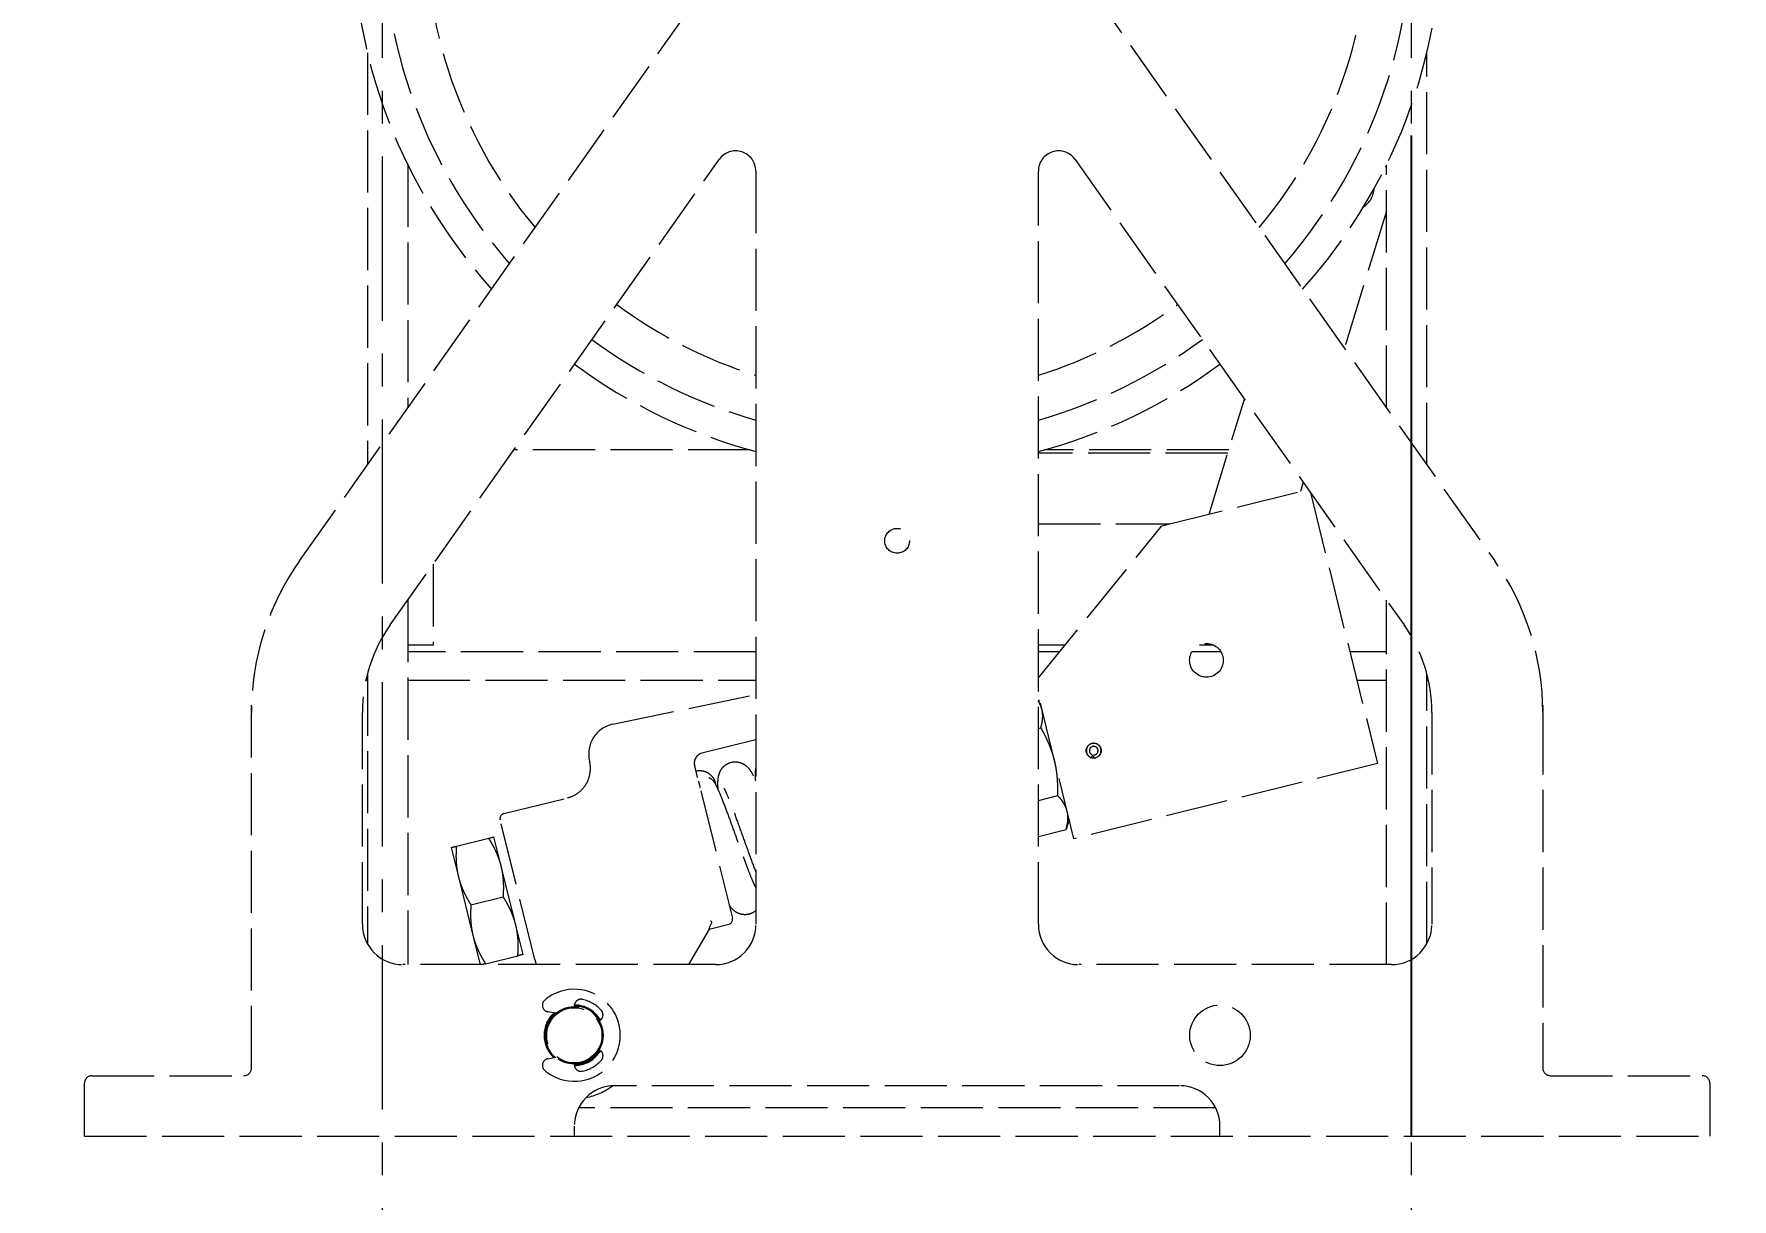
# Model space of a CAD drawing. Header units: millimetres. Extents: x -60342 to 1024385, y -25305 to 32879.
# Drawn here: x 2033.8 to 2362, y -5874.5 to -5649.4 of the extents above; entities that cross this region are included whole.
import ezdxf

# ---------------------------------------------------------------- set-up
doc = ezdxf.new("R2010")
doc.units = ezdxf.units.MM
doc.linetypes.add('$2$ACAD_ISO02W100', pattern=[15, 12, -3])
doc.linetypes.add('$2$CENTER', pattern=[50.8, 31.75, -6.35, 6.35, -6.35])
doc.layers.add('$2$CL', color=2, linetype='$2$CENTER', lineweight=0)
doc.layers.add('$2$DL', color=8, linetype='$2$ACAD_ISO02W100', lineweight=0)
doc.styles.add('Century Gothic$001H0', font='cent.shx')
doc.dimstyles.new('Copy of ISO-25', dxfattribs={"dimtxt": 250, "dimasz": 80, "dimexe": 1.25, "dimexo": 0.625, "dimtad": 1, "dimtxsty": 'Century Gothic$001H0', "dimblk": 'ARCHTICK', "dimcen": 2.5, "dimadec": 0, "dimazin": 0, "dimtfac": 1, "dimtmove": 0, "dimatfit": 3, "dimfxl": 1, "dimarcsym": 0})

# ---------------------------------------------------------------- blocks, each defined once
blk = doc.blocks.new('_ArchTick')
at = {"color": 0, "linetype": 'ByBlock', "const_width": 0.15}
blk.add_lwpolyline([(-0.5, -0.5), (0.5, 0.5)], dxfattribs=at)
blk = doc.blocks.new('*D70')
at = {"color": 0, "lineweight": -2, "transparency": 16777216}
for p, q in [((3250, -5562.37), (249.37, -5562.37)), ((250.62, -23062.37), (250.62, -5562.37)), ((3250, -23062.37), (249.37, -23062.37))]:
    blk.add_line(p, q, dxfattribs=at)
at = {"layer": 'Defpoints', "color": 0, "transparency": 16777216}
for p in [(250.62, -5562.37), (3250.62, -5562.37), (3250.62, -23062.37)]:
    blk.add_point(p, dxfattribs=at)
at = {"color": 0, "lineweight": -2, "transparency": 16777216, "xscale": 80, "yscale": 80, "zscale": 80}
for p, rotation in [((250.62, -5562.37), 90), ((250.62, -23062.37), 270)]:
    blk.add_blockref('_ArchTick', p, dxfattribs=dict(at, rotation=rotation))
at = {"color": 0, "transparency": 16777216, "insert": (125, -14312.37), "char_height": 250, "attachment_point": 5, "rotation": 90, "style": 'Century Gothic$001H0'}
blk.add_mtext('SHAFT TOTAL HEIGHT 17500', dxfattribs=at)

msp = doc.modelspace()

# ---------------------------------------------------------------- linework, layer by layer
at = {"layer": '$2$CL'}
for p, q in [((2101.175, -6111.201), (2101.175, -5628.367)), ((2300.075, -6111.201), (2300.075, -5628.367))]:
    msp.add_line(p, q, dxfattribs=at)
at = {"layer": '$2$DL'}
for p, q in [((2085.126, -5751.199), (2181.518, -5614.859)), ((2219.732, -5614.859), (2316.124, -5751.199)), ((2098.25, -5653.014), (2098.25, -5732.636)), ((2303, -5732.636), (2303, -5653.014)), ((2102.641, -5763.581), (2166.24, -5673.624)), ((2106.05, -5674.667), (2106.05, -5721.603)), ((2235.01, -5673.624), (2298.609, -5763.581)), ((2295.2, -5721.603), (2295.2, -5674.667)), ((2173.325, -5675.876), (2173.325, -5821.417)), ((2227.925, -5821.417), (2227.925, -5675.876)), ((2295.2, -5683.626), (2287.074, -5710.11)), ((2260.922, -5742.163), (2267.745, -5719.926)), ((2172.233, -5729.767), (2126.548, -5729.767)), ((2264.529, -5730.407), (2227.925, -5730.407)), ((2264.725, -5729.767), (2229.017, -5729.767)), ((2279.124, -5736.021), (2278.582, -5737.789)), ((2251.813, -5744.419), (2280.107, -5737.411)), ((2280.501, -5737.97), (2293.476, -5790.35)), ((2227.925, -5744.057), (2253.277, -5744.057)), ((2227.925, -5773.826), (2251.813, -5744.419)), ((2110.925, -5751.865), (2110.925, -5767.457)), ((2106.05, -5758.76), (2106.05, -5829.217)), ((2295.2, -5829.217), (2295.2, -5758.76)), ((2110.925, -5767.457), (2106.05, -5767.457)), ((2173.325, -5768.767), (2106.05, -5768.767)), ((2233.099, -5767.457), (2227.925, -5767.457)), ((2232.035, -5768.767), (2227.925, -5768.767)), ((2263.218, -5768.767), (2257.608, -5768.767)), ((2261.767, -5767.457), (2259.059, -5767.457)), ((2295.2, -5768.767), (2288.13, -5768.767)), ((2098.25, -5772.978), (2098.25, -5825.193)), ((2303, -5825.193), (2303, -5772.978)), ((2097.948, -5774.227), (2098.25, -5774.227)), ((2106.05, -5774.227), (2173.325, -5774.227)), ((2289.482, -5774.227), (2295.2, -5774.227)), ((2303, -5774.227), (2303.302, -5774.227)), ((2145.658, -5782.771), (2173.325, -5776.985)), ((2234.799, -5804.884), (2227.925, -5777.132)), ((2228.235, -5778.384), (2227.925, -5778.062)), ((2075.825, -5849.205), (2075.825, -5780.467)), ((2097.275, -5821.417), (2097.275, -5780.467)), ((2303.975, -5780.467), (2303.975, -5821.417)), ((2325.425, -5780.467), (2325.425, -5849.205)), ((2173.325, -5785.796), (2162.898, -5788.379)), ((2227.925, -5783.556), (2228.41, -5783.436)), ((2161.556, -5791.072), (2161.433, -5790.576)), ((2162.043, -5793.036), (2161.556, -5791.072)), ((2293.476, -5790.35), (2234.799, -5804.884)), ((2162.685, -5795.629), (2168.779, -5820.232)), ((2124.602, -5800.036), (2136.902, -5796.989)), ((2227.925, -5797.474), (2231.658, -5796.549)), ((2130.584, -5828.239), (2123.891, -5801.217)), ((2233.861, -5801.098), (2233.282, -5803.106)), ((2115.434, -5806.325), (2121.687, -5804.776)), ((2124.107, -5810.203), (2122.701, -5804.525)), ((2227.925, -5804.433), (2233.282, -5803.106)), ((2114.42, -5806.576), (2115.826, -5812.254)), ((2115.826, -5812.254), (2118.64, -5823.611)), ((2126.921, -5821.56), (2124.107, -5810.203)), ((2118.247, -5817.682), (2124.5, -5816.133)), ((2128.327, -5827.238), (2126.921, -5821.56)), ((2164.282, -5822.351), (2160.298, -5829.217)), ((2164.282, -5822.351), (2168.067, -5821.413)), ((2118.64, -5823.611), (2120.028, -5829.217)), ((2121.06, -5829.038), (2127.313, -5827.49)), ((2130.584, -5828.239), (2130.826, -5829.217)), ((2165.525, -5829.217), (2105.075, -5829.217)), ((2296.175, -5829.217), (2235.725, -5829.217)), ((2134.663, -5838.613), (2133.132, -5838.343)), ((2138.225, -5837.214), (2138.225, -5837.319)), ((2143.03, -5840.093), (2143.121, -5840.041)), ((2133.132, -5847.391), (2134.663, -5847.121)), ((2138.225, -5848.415), (2138.225, -5848.52)), ((2143.121, -5845.694), (2143.03, -5845.641)), ((2043.536, -5862.367), (2043.536, -5852.13)), ((2044.999, -5850.667), (2074.362, -5850.667)), ((2326.887, -5850.667), (2356.251, -5850.667)), ((2357.714, -5852.13), (2357.714, -5862.367)), ((2255.225, -5852.617), (2146.025, -5852.617)), ((2262.191, -5856.907), (2139.059, -5856.907)), ((2138.225, -5860.417), (2138.225, -5862.367)), ((2263.025, -5862.367), (2263.025, -5860.417)), ((2043.536, -5862.367), (2357.714, -5862.367))]:
    msp.add_line(p, q, dxfattribs=at)
for centre, radius in [((2200.625, -5747.317), 2.395), ((2260.413, -5770.414), 3.253), ((2238.619, -5787.866), 1.462), ((2138.225, -5842.867), 5.548), ((2138.225, -5842.867), 5.338), ((2263.025, -5842.867), 5.85)]:
    msp.add_circle(centre, radius, dxfattribs=at)
for centre, radius, start, end in [((2200.625, -5628.367), 105.3, 318.09966, 221.90034), ((2200.625, -5628.367), 99.45, 318.86903, 221.13097), ((2200.625, -5628.367), 91.163, 320.1335, 219.8665), ((2169.425, -5675.876), 3.9, 0, 144.73993), ((2231.825, -5675.876), 3.9, 35.26007, 180), ((2288.44, -5679.067), 7.8, 29.92608, 31.89078), ((2288.44, -5679.067), 4.388, 302.17143, 357.82857), ((2200.625, -5628.367), 91.162, 233.51426, 252.57451), ((2200.625, -5628.367), 91.162, 287.42549, 306.48574), ((2200.625, -5628.367), 99.45, 233.61641, 254.0672), ((2200.625, -5628.367), 99.45, 285.9328, 306.38359), ((2200.625, -5628.367), 105.3, 233.67883, 254.97389), ((2200.625, -5628.367), 105.3, 285.02611, 306.32117), ((2126.525, -5780.467), 50.7, 144.73993, 180), ((2274.725, -5780.467), 50.7, 0, 35.26007), ((2126.525, -5780.467), 29.25, 144.73993, 180), ((2274.725, -5780.467), 29.25, 0, 35.26007), ((2146.856, -5788.497), 5.85, 101.81202, 193.91195), ((2238.619, -5787.866), 1.42, 275.08497, 247.78153), ((2238.619, -5787.866), 0.838, 282.16813, 240.69837), ((2238.056, -5788.869), 0.312, 274.82748, 60.69837), ((2238.862, -5788.991), 0.312, 102.16813, 248.03902), ((2124.837, -5800.982), 0.975, 103.91195, 193.91195), ((2105.075, -5821.417), 7.8, 180, 270), ((2165.525, -5821.417), 7.8, 270, 0), ((2167.833, -5820.466), 0.975, 283.91195, 13.91195), ((2235.725, -5821.417), 7.8, 180, 270), ((2296.175, -5821.417), 7.8, 270, 0), ((2138.225, -5842.867), 8.892, 230.07824, 129.92176), ((2133.36, -5837.053), 1.31, 129.92176, 260), ((2138.225, -5842.867), 5.85, 132.38101, 227.61899), ((2138.225, -5842.867), 5.645, 130.76004, 229.23996), ((2139.535, -5837.214), 1.31, 76.9497, 180), ((2138.225, -5842.867), 5.645, 30, 90), ((2138.225, -5842.867), 5.85, 30.14536, 89.85464), ((2138.225, -5842.867), 7.114, 43.0503, 76.9497), ((2142.466, -5838.906), 1.31, 300, 43.0503), ((2133.36, -5848.682), 1.31, 100, 230.07824), ((2138.225, -5842.867), 5.645, 270, 330), ((2139.535, -5848.52), 1.31, 180, 283.0503), ((2138.225, -5842.867), 5.85, 270.14536, 329.85464), ((2138.225, -5842.867), 7.114, 283.0503, 316.9497), ((2142.466, -5846.829), 1.31, 316.9497, 60), ((2074.362, -5849.205), 1.462, 270, 0), ((2326.887, -5849.205), 1.462, 180, 270), ((2146.025, -5860.417), 7.8, 90, 180), ((2138.225, -5842.867), 12.245, 280.78132, 307.14366), ((2255.225, -5860.417), 7.8, 0, 90)]:
    msp.add_arc(centre, radius, start, end, dxfattribs=at)
for centre, major_axis, ratio, start_param, end_param in [((2163.367, -5790.273), (0.469, -1.894), 0.9993908, 3.1415927, 4.712389), ((2175.168, -5803.583), (-10.901, -18.767), 0.0250931, 5.9546558, 6.3074662), ((2044.999, -5852.13), (-1.463, 0), 0.9998477, 4.712389, 6.2831853), ((2356.251, -5852.13), (1.463, 0), 0.9998477, 0, 1.5707963)]:
    msp.add_ellipse(centre, major_axis=major_axis, ratio=ratio, start_param=start_param, end_param=end_param, dxfattribs=at)
for points in [[(2075.825, -5779.351), (2075.827, -5779.293), (2075.829, -5779.235), (2075.837, -5779.178)], [(2075.835, -5779.177), (2075.84, -5779.142), (2075.843, -5779.106), (2075.844, -5779.07)], [(2075.841, -5779.178), (2075.838, -5779.178), (2075.836, -5779.177), (2075.836, -5779.177)], [(2325.406, -5779.07), (2325.407, -5779.106), (2325.41, -5779.142), (2325.415, -5779.178)], [(2325.414, -5779.178), (2325.421, -5779.235), (2325.425, -5779.293), (2325.425, -5779.35)], [(2325.425, -5779.506), (2325.425, -5779.516), (2325.425, -5779.526), (2325.425, -5779.536)]]:
    msp.add_open_spline(points, degree=3, dxfattribs=at)
for points, knots in [([(2075.825, -5779.351), (2075.825, -5779.351), (2075.825, -5779.351), (2075.825, -5779.356), (2075.825, -5779.364), (2075.825, -5779.376), (2075.825, -5779.388), (2075.825, -5779.404), (2075.825, -5779.431), (2075.825, -5779.471), (2075.825, -5779.504), (2075.825, -5779.521), (2075.825, -5779.522)], [0.689078904, 0.689078904, 0.689078904, 0.689078904, 0.689372749, 0.68986551, 0.691836554, 0.693807599, 0.695778643, 0.697749687, 0.701691776, 0.709575953, 0.71746013, 0.717987606, 0.717987606, 0.717987606, 0.717987606]), ([(2075.825, -5780.358), (2075.825, -5780.142), (2075.825, -5779.909), (2075.825, -5779.623), (2075.825, -5779.572), (2075.825, -5779.522)], [0, 0, 0, 0, 0.1189613, 0.1189613, 0.14428394, 0.14428394, 0.14428394, 0.14428394]), ([(2325.425, -5779.506), (2325.425, -5779.502), (2325.425, -5779.491), (2325.425, -5779.477), (2325.425, -5779.466), (2325.425, -5779.462), (2325.425, -5779.456), (2325.425, -5779.447), (2325.425, -5779.435), (2325.425, -5779.425), (2325.425, -5779.417), (2325.425, -5779.412), (2325.425, -5779.406), (2325.425, -5779.401), (2325.425, -5779.397), (2325.425, -5779.395), (2325.425, -5779.392), (2325.425, -5779.389), (2325.425, -5779.385), (2325.425, -5779.384), (2325.425, -5779.383), (2325.425, -5779.383), (2325.425, -5779.381), (2325.425, -5779.38), (2325.425, -5779.378), (2325.425, -5779.378), (2325.425, -5779.378), (2325.425, -5779.377), (2325.425, -5779.377), (2325.425, -5779.376), (2325.425, -5779.375), (2325.425, -5779.373), (2325.425, -5779.371), (2325.425, -5779.369), (2325.425, -5779.368), (2325.425, -5779.367), (2325.425, -5779.366), (2325.425, -5779.363), (2325.425, -5779.36), (2325.425, -5779.358), (2325.425, -5779.357), (2325.425, -5779.356), (2325.425, -5779.355), (2325.425, -5779.354), (2325.425, -5779.353), (2325.425, -5779.351), (2325.425, -5779.351), (2325.425, -5779.35)], [0.0175613, 0.0175613, 0.0175613, 0.0175613, 0.019383493, 0.023325576, 0.024311097, 0.024803858, 0.025296618, 0.02726766, 0.029238701, 0.031209743, 0.032195264, 0.033180784, 0.034166305, 0.035151826, 0.035644586, 0.035890967, 0.036137347, 0.037122868, 0.037615628, 0.037862008, 0.037923603, 0.037985198, 0.038108388, 0.038601149, 0.038724339, 0.038785934, 0.038847529, 0.038909124, 0.038970719, 0.039093909, 0.039340289, 0.03958667, 0.04007943, 0.04032581, 0.04057219, 0.040695381, 0.040818571, 0.041064951, 0.042050472, 0.042296852, 0.042420042, 0.042543232, 0.042789612, 0.042912802, 0.043035992, 0.043528753, 0.04382206, 0.04382206, 0.04382206, 0.04382206]), ([(2325.425, -5779.543), (2325.425, -5779.543), (2325.425, -5779.54), (2325.425, -5779.538), (2325.425, -5779.536)], [0.0114000714, 0.0114000714, 0.0114000714, 0.0114000714, 0.0114993269, 0.0125363242, 0.0125363242, 0.0125363242, 0.0125363242]), ([(2325.425, -5779.543), (2325.425, -5779.696), (2325.425, -5779.848), (2325.425, -5780.094), (2325.425, -5780.192), (2325.425, -5780.287)], [0, 0, 0, 0, 0.07642803, 0.07642803, 0.12808479, 0.12808479, 0.12808479, 0.12808479]), ([(2075.825, -5780.358), (2075.825, -5780.367), (2075.825, -5780.39), (2075.825, -5780.419), (2075.825, -5780.444), (2075.825, -5780.458), (2075.825, -5780.464), (2075.825, -5780.467)], [0.862488945, 0.862488945, 0.862488945, 0.862488945, 0.867259498, 0.875143676, 0.879085764, 0.881056809, 0.882752741, 0.882752741, 0.882752741, 0.882752741]), ([(2325.425, -5780.467), (2325.425, -5780.464), (2325.425, -5780.458), (2325.425, -5780.444), (2325.425, -5780.419), (2325.425, -5780.37), (2325.425, -5780.323), (2325.425, -5780.291), (2325.425, -5780.287)], [-0.149852191, -0.149852191, -0.149852191, -0.149852191, -0.148155042, -0.146184001, -0.142241917, -0.134357751, -0.118589418, -0.116654346, -0.116654346, -0.116654346, -0.116654346]), ([(2237.904, -5789.141), (2237.906, -5789.143), (2237.909, -5789.144), (2237.914, -5789.147), (2237.916, -5789.148), (2237.922, -5789.151), (2237.926, -5789.153), (2237.942, -5789.16), (2237.951, -5789.163), (2237.967, -5789.168), (2237.974, -5789.17), (2238.013, -5789.18), (2238.034, -5789.181), (2238.064, -5789.181), (2238.074, -5789.181), (2238.083, -5789.18)], [-1.17134333, -1.17134333, -1.17134333, -1.17134333, -1.16988026, -1.16988026, -1.1684172, -1.1684172, -1.16549107, -1.16549107, -1.1530993, -1.1530993, -1.14070752, -1.14070752, -1.06959866, -1.06959866, -1.03296079, -1.03296079, -1.03296079, -1.03296079]), ([(2238.745, -5789.28), (2238.753, -5789.283), (2238.762, -5789.286), (2238.791, -5789.295), (2238.812, -5789.3), (2238.852, -5789.302), (2238.859, -5789.303), (2238.876, -5789.302), (2238.885, -5789.302), (2238.903, -5789.3), (2238.907, -5789.299), (2238.914, -5789.298), (2238.917, -5789.298), (2238.922, -5789.297), (2238.925, -5789.296), (2238.928, -5789.296)], [-1.30959714, -1.30959714, -1.30959714, -1.30959714, -1.27295926, -1.27295926, -1.20185041, -1.20185041, -1.18945863, -1.18945863, -1.17706685, -1.17706685, -1.17414073, -1.17414073, -1.17267766, -1.17267766, -1.1712146, -1.1712146, -1.1712146, -1.1712146]), ([(2136.902, -5796.989), (2136.912, -5796.987), (2136.923, -5796.984), (2137.675, -5796.794), (2138.379, -5796.458), (2139.666, -5795.499), (2140.16, -5794.905), (2141.007, -5793.504), (2141.194, -5792.734), (2141.394, -5791.445), (2141.364, -5790.656), (2141.178, -5789.905)], [-0.9842444, -0.9842444, -0.9842444, -0.9842444, -0.98199894, -0.98199894, -0.81744243, -0.81744243, -0.63712769, -0.63712769, -0.37828486, -0.37828486, 0, 0, 0, 0]), ([(2161.739, -5791.809), (2162.064, -5791.729), (2162.407, -5791.701), (2163.061, -5791.76), (2163.381, -5791.841), (2163.979, -5792.096), (2164.265, -5792.276), (2164.757, -5792.711), (2164.97, -5792.973), (2165.209, -5793.395), (2165.276, -5793.538), (2165.361, -5793.761), (2165.388, -5793.84), (2165.42, -5793.949), (2165.428, -5793.979), (2165.439, -5794.02), (2165.442, -5794.032), (2165.445, -5794.045), (2165.446, -5794.047), (2165.447, -5794.05), (2165.447, -5794.051), (2165.447, -5794.052), (2165.447, -5794.053), (2165.447, -5794.053)], [0.0000025, 0.0000025, 0.0000025, 0.0000025, 0.16357637, 0.16357637, 0.32079123, 0.32079123, 0.48144516, 0.48144516, 0.64181287, 0.64181287, 0.71838553, 0.71838553, 0.75883036, 0.75883036, 0.77398713, 0.77398713, 0.7796704, 0.7796704, 0.78073599, 0.78073599, 0.78124021, 0.78124021, 0.78130324, 0.78130324, 0.78130324, 0.78130324]), ([(2164.205, -5793.032), (2164.205, -5793.032), (2164.206, -5793.032), (2164.207, -5793.033), (2164.208, -5793.034), (2164.214, -5793.037), (2164.219, -5793.039), (2164.23, -5793.045), (2164.236, -5793.048), (2164.277, -5793.069), (2164.31, -5793.087), (2164.56, -5793.229), (2164.76, -5793.378), (2165.059, -5793.674), (2165.173, -5793.812), (2165.311, -5794.021), (2165.347, -5794.08), (2165.392, -5794.162), (2165.403, -5794.182), (2165.421, -5794.214), (2165.427, -5794.226), (2165.432, -5794.237)], [0, 0, 0, 0, 0.00007544, 0.00007544, 0.0006781, 0.0006781, 0.00342834, 0.00342834, 0.00709525, 0.00709525, 0.02665593, 0.02665593, 0.15428434, 0.15428434, 0.24641379, 0.24641379, 0.28114089, 0.28114089, 0.29271663, 0.29271663, 0.29900836, 0.29900836, 0.29900836, 0.29900836]), ([(2166.032, -5795.482), (2166.006, -5795.07), (2165.991, -5794.686), (2165.986, -5793.942), (2165.997, -5793.581), (2166.079, -5792.946), (2166.125, -5792.69), (2166.286, -5792.166), (2166.39, -5791.905), (2166.694, -5791.376), (2166.903, -5791.106), (2167.413, -5790.64), (2167.712, -5790.441), (2168.363, -5790.154), (2168.727, -5790.062), (2169.437, -5790.009), (2169.792, -5790.045), (2170.476, -5790.222), (2170.808, -5790.374), (2171.323, -5790.702), (2171.526, -5790.873), (2171.878, -5791.221), (2172.02, -5791.398), (2172.602, -5792.197), (2172.9, -5792.823), (2173.284, -5793.679), (2173.305, -5793.725), (2173.325, -5793.771)], [10.8965018, 10.8965018, 10.8965018, 10.8965018, 11.220793, 11.220793, 11.5798097, 11.5798097, 11.79663, 11.79663, 11.9777002, 11.9777002, 12.1663101, 12.1663101, 12.3503315, 12.3503315, 12.5392843, 12.5392843, 12.7232104, 12.7232104, 12.9203528, 12.9203528, 13.0910963, 13.0910963, 13.2861417, 13.2861417, 13.991697, 13.991697, 14.0307218, 14.0307218, 14.0307218, 14.0307218]), ([(2173.284, -5793.686), (2173.257, -5793.273), (2173.242, -5792.889), (2173.238, -5792.145), (2173.248, -5791.784), (2173.307, -5791.331), (2173.315, -5791.273), (2173.325, -5791.214)], [24.03843146, 24.03843146, 24.03843146, 24.03843146, 24.36316935, 24.36316935, 24.72205466, 24.72205466, 24.77382052, 24.77382052, 24.77382052, 24.77382052]), ([(2162.221, -5793.756), (2162.231, -5793.799), (2162.242, -5793.842), (2162.253, -5793.887), (2162.255, -5793.894), (2162.257, -5793.901), (2162.259, -5793.908), (2162.26, -5793.915), (2162.262, -5793.922), (2162.264, -5793.93), (2162.264, -5793.931), (2162.265, -5793.933), (2162.265, -5793.935), (2162.266, -5793.936), (2162.266, -5793.937), (2162.266, -5793.938), (2162.266, -5793.939), (2162.266, -5793.94), (2162.267, -5793.94), (2162.267, -5793.942), (2162.268, -5793.944), (2162.268, -5793.946), (2162.268, -5793.947), (2162.268, -5793.948), (2162.269, -5793.949), (2162.269, -5793.949), (2162.269, -5793.95), (2162.269, -5793.951), (2162.27, -5793.955), (2162.271, -5793.958), (2162.272, -5793.962), (2162.273, -5793.966), (2162.274, -5793.969), (2162.275, -5793.973), (2162.276, -5793.977), (2162.277, -5793.981), (2162.278, -5793.985), (2162.284, -5794.01), (2162.29, -5794.035), (2162.297, -5794.061), (2162.304, -5794.09), (2162.311, -5794.12), (2162.319, -5794.15), (2162.322, -5794.165), (2162.326, -5794.18), (2162.33, -5794.195), (2162.334, -5794.211), (2162.337, -5794.226), (2162.341, -5794.241), (2162.356, -5794.302), (2162.372, -5794.365), (2162.387, -5794.428), (2162.403, -5794.491), (2162.419, -5794.556), (2162.435, -5794.621), (2162.451, -5794.686), (2162.468, -5794.753), (2162.485, -5794.82), (2162.5, -5794.88), (2162.515, -5794.941), (2162.53, -5795.003)], [-12.64733004, -12.64733004, -12.64733004, -12.64733004, -12.59867063, -12.59867063, -12.59867063, -12.59086103, -12.59086103, -12.59086103, -12.58305138, -12.58305138, -12.58305138, -12.58109896, -12.58109896, -12.58109896, -12.58012275, -12.58012275, -12.58012275, -12.57914654, -12.57914654, -12.57914654, -12.57719411, -12.57719411, -12.57719411, -12.57621789, -12.57621789, -12.57621789, -12.57524168, -12.57524168, -12.57524168, -12.57133679, -12.57133679, -12.57133679, -12.56743189, -12.56743189, -12.56743189, -12.563218, -12.563218, -12.563218, -12.53618662, -12.53618662, -12.53618662, -12.50492681, -12.50492681, -12.50492681, -12.48929176, -12.48929176, -12.48929176, -12.47365348, -12.47365348, -12.47365348, -12.4110709, -12.4110709, -12.4110709, -12.34844818, -12.34844818, -12.34844818, -12.28579468, -12.28579468, -12.28579468, -12.22974491, -12.22974491, -12.22974491, -12.22974491]), ([(2165.361, -5794.115), (2165.361, -5794.115), (2165.361, -5794.115), (2165.361, -5794.115), (2165.361, -5794.115), (2165.361, -5794.115), (2165.361, -5794.115), (2165.361, -5794.116), (2165.361, -5794.116), (2165.362, -5794.116), (2165.362, -5794.117), (2165.364, -5794.12), (2165.365, -5794.122), (2165.37, -5794.129), (2165.373, -5794.134), (2165.38, -5794.146), (2165.384, -5794.153), (2165.399, -5794.178), (2165.409, -5794.196), (2165.433, -5794.238), (2165.446, -5794.262), (2165.461, -5794.291), (2165.463, -5794.294), (2165.465, -5794.298)], [0.36106419, 0.36106419, 0.36106419, 0.36106419, 0.361136079, 0.361136079, 0.361211893, 0.361211893, 0.361287689, 0.361287689, 0.361440413, 0.361440413, 0.36174483, 0.36174483, 0.362957207, 0.362957207, 0.365943878, 0.365943878, 0.369922179, 0.369922179, 0.38053018, 0.38053018, 0.39467427, 0.39467427, 0.396777946, 0.396777946, 0.396777946, 0.396777946]), ([(2165.419, -5794.216), (2165.419, -5794.216), (2165.419, -5794.216), (2165.419, -5794.216), (2165.419, -5794.216), (2165.419, -5794.216), (2165.419, -5794.216), (2165.42, -5794.216), (2165.42, -5794.217), (2165.42, -5794.217), (2165.42, -5794.217), (2165.42, -5794.217), (2165.42, -5794.217), (2165.42, -5794.218), (2165.421, -5794.218), (2165.424, -5794.224), (2165.426, -5794.228), (2165.436, -5794.246), (2165.443, -5794.258), (2165.459, -5794.287), (2165.467, -5794.303), (2165.48, -5794.328), (2165.485, -5794.337), (2165.49, -5794.347), (2165.491, -5794.348), (2165.491, -5794.349), (2165.491, -5794.349), (2165.492, -5794.35), (2165.492, -5794.35), (2165.492, -5794.35), (2165.492, -5794.35), (2165.492, -5794.35), (2165.492, -5794.35), (2165.492, -5794.35), (2165.492, -5794.35), (2165.492, -5794.35)], [0.440525541, 0.440525541, 0.440525541, 0.440525541, 0.440540441, 0.440540441, 0.440578374, 0.440578374, 0.44061634, 0.44061634, 0.440654236, 0.440654236, 0.44073036, 0.44073036, 0.440805934, 0.440805934, 0.441108964, 0.441108964, 0.443827265, 0.443827265, 0.451059765, 0.451059765, 0.460702719, 0.460702719, 0.465600602, 0.465600602, 0.466218198, 0.466218198, 0.466371266, 0.466371266, 0.46644743, 0.46644743, 0.466524035, 0.466524035, 0.466600293, 0.466600293, 0.466603084, 0.466603084, 0.466603084, 0.466603084]), ([(2165.447, -5794.053), (2165.452, -5794.073), (2165.452, -5794.074), (2165.473, -5794.156), (2165.488, -5794.217), (2165.519, -5794.344), (2165.533, -5794.397), (2165.547, -5794.456)], [0, 0, 0, 0, 0.19805602, 0.19805602, 0.39396113, 0.39396113, 0.50632129, 0.50632129, 0.50632129, 0.50632129]), ([(2165.456, -5794.282), (2165.456, -5794.282), (2165.456, -5794.282), (2165.456, -5794.282), (2165.456, -5794.282), (2165.456, -5794.282), (2165.456, -5794.282), (2165.456, -5794.282), (2165.456, -5794.282), (2165.456, -5794.282), (2165.456, -5794.283), (2165.456, -5794.283), (2165.457, -5794.283), (2165.457, -5794.284), (2165.457, -5794.285), (2165.458, -5794.286), (2165.459, -5794.288), (2165.462, -5794.293), (2165.464, -5794.297), (2165.471, -5794.31), (2165.476, -5794.319), (2165.481, -5794.33), (2165.482, -5794.331), (2165.483, -5794.333)], [0.4825003265, 0.4825003265, 0.4825003265, 0.4825003265, 0.4825553457, 0.4825553457, 0.4825932607, 0.4825932607, 0.4826311348, 0.4826311348, 0.4827072852, 0.4827072852, 0.4828592028, 0.4828592028, 0.4830101184, 0.4830101184, 0.4833118487, 0.4833118487, 0.4839149598, 0.4839149598, 0.4863255134, 0.4863255134, 0.4912310987, 0.4912310987, 0.4921662175, 0.4921662175, 0.4921662175, 0.4921662175]), ([(2165.48, -5794.326), (2165.48, -5794.326), (2165.48, -5794.326), (2165.48, -5794.326), (2165.48, -5794.326), (2165.48, -5794.326), (2165.48, -5794.327), (2165.48, -5794.327), (2165.48, -5794.327), (2165.48, -5794.327), (2165.48, -5794.328), (2165.481, -5794.328), (2165.481, -5794.329), (2165.482, -5794.33), (2165.482, -5794.331), (2165.484, -5794.335), (2165.485, -5794.337), (2165.487, -5794.341), (2165.489, -5794.343), (2165.49, -5794.347), (2165.491, -5794.348), (2165.492, -5794.349), (2165.492, -5794.349), (2165.492, -5794.35), (2165.492, -5794.35), (2165.492, -5794.351), (2165.493, -5794.351), (2165.493, -5794.351), (2165.493, -5794.351), (2165.493, -5794.351)], [0.4987782738, 0.4987782738, 0.4987782738, 0.4987782738, 0.498844299, 0.498844299, 0.4989959403, 0.4989959403, 0.4991477234, 0.4991477234, 0.4992992814, 0.4992992814, 0.4994504966, 0.4994504966, 0.4997536082, 0.4997536082, 0.5003591201, 0.5003591201, 0.5015643923, 0.5015643923, 0.5027840785, 0.5027840785, 0.5033955599, 0.5033955599, 0.5036992695, 0.5036992695, 0.5040038826, 0.5040038826, 0.5043079979, 0.5043079979, 0.5044476712, 0.5044476712, 0.5044476712, 0.5044476712]), ([(2165.492, -5794.35), (2165.492, -5794.35), (2165.492, -5794.35), (2165.492, -5794.35), (2165.492, -5794.35), (2165.492, -5794.35), (2165.493, -5794.351), (2165.493, -5794.352), (2165.494, -5794.353), (2165.495, -5794.356), (2165.496, -5794.357), (2165.499, -5794.363), (2165.501, -5794.366), (2165.504, -5794.373), (2165.507, -5794.378), (2165.521, -5794.405), (2165.534, -5794.43), (2165.613, -5794.583), (2165.678, -5794.714), (2165.832, -5795.035), (2165.921, -5795.227), (2166.342, -5796.165), (2166.702, -5797.046), (2167.457, -5798.994), (2167.859, -5800.072), (2168.671, -5802.295), (2169.091, -5803.463), (2169.908, -5805.736), (2170.315, -5806.867), (2171.067, -5808.927), (2171.423, -5809.887), (2172.036, -5811.485), (2172.306, -5812.164), (2172.727, -5813.167), (2172.895, -5813.544), (2173.128, -5814.029), (2173.211, -5814.187), (2173.294, -5814.334), (2173.315, -5814.369), (2173.325, -5814.384)], [0.5060417, 0.5060417, 0.5060417, 0.5060417, 0.5061476, 0.5061476, 0.5067565, 0.5067565, 0.5073664, 0.5073664, 0.5079737, 0.5079737, 0.5091825, 0.5091825, 0.5126616, 0.5126616, 0.5172897, 0.5172897, 0.5419702, 0.5419702, 0.6736263, 0.6736263, 0.8492262, 0.8492262, 1.4886573, 1.4886573, 2.1046963, 2.1046963, 2.7044293, 2.7044293, 3.2842745, 3.2842745, 3.8282954, 3.8282954, 4.3022521, 4.3022521, 4.667357, 4.667357, 4.9193475, 4.9193475, 5.0450143, 5.0450143, 5.0450143, 5.0450143]), ([(2173.325, -5811.25), (2172.919, -5810.197), (2172.48, -5809.007), (2171.726, -5806.935), (2171.411, -5806.059), (2170.668, -5803.993), (2170.232, -5802.777), (2169.415, -5800.54), (2169.023, -5799.485), (2168.324, -5797.677), (2168.004, -5796.889), (2167.621, -5796.021), (2167.512, -5795.787), (2167.343, -5795.445), (2167.276, -5795.322), (2167.207, -5795.203), (2167.19, -5795.177), (2167.19, -5795.177)], [60.2556001, 60.2556001, 60.2556001, 60.2556001, 60.9172661, 60.9172661, 61.370153, 61.370153, 61.9902931, 61.9902931, 62.5899442, 62.5899442, 63.1689193, 63.1689193, 63.4305298, 63.4305298, 63.6519869, 63.6519869, 63.7911262, 63.7911262, 63.7911262, 63.7911262]), ([(2173.325, -5818.763), (2173.08, -5818.98), (2172.795, -5819.165), (2172.158, -5819.444), (2171.794, -5819.533), (2171.084, -5819.583), (2170.727, -5819.547), (2170.058, -5819.373), (2169.746, -5819.232), (2169.23, -5818.906), (2169.016, -5818.723), (2168.63, -5818.335), (2168.469, -5818.13), (2168.264, -5817.84), (2168.203, -5817.748), (2168.145, -5817.656)], [70.8863468, 70.8863468, 70.8863468, 70.8863468, 71.0619516, 71.0619516, 71.2508762, 71.2508762, 71.4347658, 71.4347658, 71.6236294, 71.6236294, 71.8047578, 71.8047578, 72.0216236, 72.0216236, 72.1239685, 72.1239685, 72.1239685, 72.1239685]), ([(2164.546, -5820.734), (2164.546, -5820.735), (2164.547, -5820.735), (2164.665, -5820.83), (2164.709, -5820.919), (2164.751, -5821.07), (2164.743, -5821.16), (2164.7, -5821.252), (2164.699, -5821.255), (2164.698, -5821.257)], [-0.20234318, -0.20234318, -0.20234318, -0.20234318, -0.20196048, -0.20196048, -0.11574432, -0.11574432, -0.00328393, -0.00328393, 0, 0, 0, 0])]:
    msp.add_open_spline(points, degree=3, knots=knots, dxfattribs=at)
for points, weights in [([(2228.612, -5779.906), (2228.41, -5779.092), (2227.925, -5778.312)], [1, 1.04774873674, 1.07520831763]), ([(2228.41, -5783.436), (2228.989, -5781.428), (2228.612, -5779.906)], [1.10906450004, 1.0930923738, 1]), ([(2231.048, -5789.741), (2230.294, -5786.698), (2228.41, -5783.436)], [1, 1.0930923738, 1.10906450004]), ([(2231.658, -5796.549), (2231.802, -5792.784), (2231.048, -5789.741)], [1.10906450004, 1.0930923738, 1]), ([(2233.484, -5799.577), (2233.108, -5798.055), (2231.658, -5796.549)], [1, 1.0930923738, 1.10906450004]), ([(2233.282, -5803.106), (2233.861, -5801.098), (2233.484, -5799.577)], [1.10906450004, 1.0930923738, 1]), ([(2121.687, -5804.776), (2122.701, -5804.525), (2122.701, -5804.525)], [1.10906450004, 1.0930923738, 1]), ([(2124.107, -5810.203), (2123.455, -5807.568), (2121.687, -5804.776)], [1, 1.0930923738, 1.10906450004]), ([(2114.42, -5806.576), (2114.42, -5806.576), (2115.434, -5806.325)], [1, 1.0930923738, 1.10906450004]), ([(2115.434, -5806.325), (2115.174, -5809.619), (2115.826, -5812.254)], [1.10906450004, 1.0930923738, 1]), ([(2115.826, -5812.254), (2116.479, -5814.89), (2118.247, -5817.682)], [1, 1.0930923738, 1.10906450004]), ([(2124.5, -5816.133), (2124.76, -5812.839), (2124.107, -5810.203)], [1.10906450004, 1.0930923738, 1]), ([(2118.247, -5817.682), (2117.987, -5820.976), (2118.64, -5823.611)], [1.10906450004, 1.0930923738, 1]), ([(2126.921, -5821.56), (2126.268, -5818.925), (2124.5, -5816.133)], [1, 1.0930923738, 1.10906450004]), ([(2127.313, -5827.49), (2127.573, -5824.195), (2126.921, -5821.56)], [1.10906450004, 1.0930923738, 1]), ([(2118.64, -5823.611), (2119.292, -5826.247), (2121.06, -5829.038)], [1, 1.0930923738, 1.10906450004]), ([(2121.06, -5829.038), (2120.587, -5829.156), (2120.339, -5829.217)], [1.10906450004, 1.10154679262, 1.07694413229]), ([(2128.327, -5827.238), (2128.327, -5827.238), (2127.313, -5827.49)], [1, 1.0930923738, 1.10906450004])]:
    msp.add_rational_spline(points, weights, degree=2, dxfattribs=at)
msp.add_line((2300.075, -5862.367), (2300.075, -5669.001))

# ---------------------------------------------------------------- dimensions: what is measured, and where the dimension line sits
dim = msp.add_linear_dim(base=(250.625, -5562.368), p1=(3250.625, -23062.368), p2=(3250.625, -5562.368), angle=90, text='SHAFT TOTAL HEIGHT <>', dimstyle='Copy of ISO-25')
dim.commit()
dim.dimension.update_dxf_attribs({"geometry": '*D70', "text_midpoint": (125, -14312.368)})

doc.saveas('drawing.dxf')
